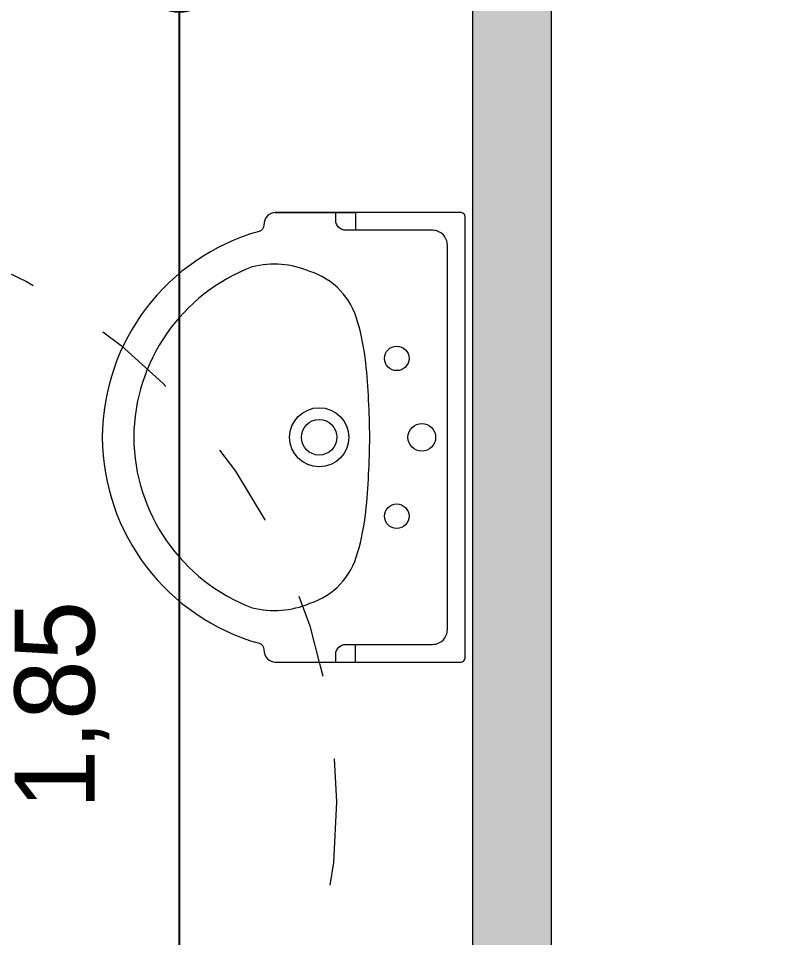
# Model space of a CAD drawing. Header units: metres. Extents: x 106 to 148.5, y -12.7 to 30.
# Drawn here: x 132.909 to 133.865, y 21.87 to 23.035 of the extents above; entities that cross this region are included whole.
import ezdxf

# ---------------------------------------------------------------- set-up
doc = ezdxf.new("R2010")
doc.units = ezdxf.units.M
doc.header["$LTSCALE"] = 0.508
doc.header["$PDMODE"] = 1
doc.header["$PDSIZE"] = -2
doc.linetypes.add('STYLE_01', pattern=[0.416641, 0.208282, -0.208359])
doc.layers.add('Campiture', color=7, linetype='Continuous')
doc.layers.add('Palazzina IT', color=7, linetype='Continuous')
doc.styles.add('Century Gothic', font='GOTHIC.TTF')
doc.dimstyles.new('Wolli', dxfattribs={"dimtxt": 0.101424, "dimasz": 0.099994, "dimexe": 0.2, "dimexo": 0.2, "dimgap": 0.0015, "dimtad": 1, "dimzin": 3, "dimtxsty": 'Century Gothic', "dimblk": 'DOT', "dimcen": 0, "dimdle": 0.002, "dimaunit": 1, "dimazin": 0, "dimtfac": 0.8, "dimtix": 1, "dimtmove": 0, "dimatfit": 0, "dimldrblk": 'VW_FILLEDARROW', "dimfxl": 1, "dimfrac": 2, "dimtolj": 1, "dimtzin": 3, "dimarcsym": 0})

# ---------------------------------------------------------------- blocks, each defined once
blk = doc.blocks.new('Gruppo-11')
at = {"color": 8, "linetype": 'Continuous', "lineweight": 15}
blk.add_wipeout([(-32.1916, 142.0085), (-32.1915, 142.003), (-32.1913, 141.9975), (-32.191, 141.992), (-32.1906, 141.9865), (-32.19, 141.981), (-32.1894, 141.9756), (-32.1886, 141.9701), (-32.1878, 141.9647), (-32.1868, 141.9593), (-32.1857, 141.9539), (-32.1845, 141.9485), (-32.1832, 141.9432), (-32.1818, 141.9379), (-32.1803, 141.9326), (-32.1787, 141.9273), (-32.177, 141.9221), (-32.1751, 141.9169), (-32.1732, 141.9118), (-32.1712, 141.9067), (-32.169, 141.9016), (-32.1668, 141.8966), (-32.1644, 141.8916), (-32.162, 141.8867), (-32.1594, 141.8818), (-32.1568, 141.877), (-32.1541, 141.8722), (-32.1512, 141.8675), (-32.1483, 141.8629), (-32.1453, 141.8583), (-32.1422, 141.8537), (-32.139, 141.8493), (-32.1357, 141.8449), (-32.1323, 141.8405), (-32.1288, 141.8363), (-32.1253, 141.8321), (-32.1217, 141.8279), (-32.1179, 141.8239), (-32.1141, 141.8199), (-32.1103, 141.816), (-32.1063, 141.8122), (-32.1023, 141.8085), (-32.0982, 141.8048), (-32.094, 141.8012), (-32.0898, 141.7977), (-32.0854, 141.7943), (-32.081, 141.791), (-32.0766, 141.7878), (-32.0721, 141.7847), (-32.0675, 141.7816), (-32.0629, 141.7787), (-32.0582, 141.7758), (-32.0534, 141.773), (-32.0486, 141.7704), (-32.0437, 141.7678), (-32.0388, 141.7653), (-32.0339, 141.763), (-32.0289, 141.7607), (-32.0238, 141.7585), (-32.0187, 141.7565), (-32.0136, 141.7545), (-32.0084, 141.7526), (-32.0032, 141.7509), (-31.9979, 141.7492), (-31.9927, 141.7477), (-31.9925, 141.7477), (-31.9924, 141.7476), (-31.9922, 141.7476), (-31.992, 141.7475), (-31.9919, 141.7474), (-31.9917, 141.7474), (-31.9916, 141.7473), (-31.9914, 141.7472), (-31.9913, 141.7472), (-31.9911, 141.7471), (-31.991, 141.747), (-31.9908, 141.7469), (-31.9907, 141.7469), (-31.9906, 141.7468), (-31.9904, 141.7467), (-31.9903, 141.7466), (-31.9901, 141.7465), (-31.99, 141.7464), (-31.9899, 141.7463), (-31.9898, 141.7462), (-31.9896, 141.7461), (-31.9895, 141.746), (-31.9894, 141.7459), (-31.9893, 141.7457), (-31.9891, 141.7456), (-31.989, 141.7455), (-31.9889, 141.7454), (-31.9888, 141.7453), (-31.9887, 141.7451), (-31.9886, 141.745), (-31.9885, 141.7449), (-31.9884, 141.7447), (-31.9883, 141.7446), (-31.9882, 141.7445), (-31.9881, 141.7443), (-31.988, 141.7442), (-31.9879, 141.7441), (-31.9879, 141.7439), (-31.9878, 141.7438), (-31.9877, 141.7436), (-31.9876, 141.7435), (-31.9876, 141.7433), (-31.9875, 141.7432), (-31.9874, 141.743), (-31.9874, 141.7429), (-31.9873, 141.7427), (-31.9873, 141.7426), (-31.9872, 141.7424), (-31.9872, 141.7422), (-31.9871, 141.7421), (-31.9871, 141.7419), (-31.987, 141.7418), (-31.987, 141.7416), (-31.987, 141.7414), (-31.9869, 141.7413), (-31.9869, 141.7411), (-31.9869, 141.7409), (-31.9869, 141.7408), (-31.9869, 141.7406), (-31.9868, 141.7404), (-31.9868, 141.7403), (-31.9868, 141.7401), (-31.9868, 141.7399), (-31.9868, 141.7398), (-31.9868, 141.7396), (-31.9868, 141.7394), (-31.9868, 141.7392), (-31.9868, 141.739), (-31.9868, 141.7388), (-31.9868, 141.7386), (-31.9868, 141.7384), (-31.9868, 141.7382), (-31.9868, 141.7379), (-31.9868, 141.7377), (-31.9867, 141.7375), (-31.9867, 141.7373), (-31.9867, 141.7371), (-31.9867, 141.7369), (-31.9866, 141.7367), (-31.9866, 141.7365), (-31.9865, 141.7363), (-31.9865, 141.7361), (-31.9865, 141.7359), (-31.9864, 141.7357), (-31.9864, 141.7355), (-31.9863, 141.7353), (-31.9863, 141.7351), (-31.9862, 141.7349), (-31.9861, 141.7348), (-31.9861, 141.7346), (-31.986, 141.7344), (-31.986, 141.7342), (-31.9859, 141.734), (-31.9858, 141.7338), (-31.9857, 141.7336), (-31.9857, 141.7334), (-31.9856, 141.7332), (-31.9855, 141.733), (-31.9854, 141.7328), (-31.9853, 141.7327), (-31.9852, 141.7325), (-31.9852, 141.7323), (-31.9851, 141.7321), (-31.985, 141.7319), (-31.9849, 141.7318), (-31.9848, 141.7316), (-31.9847, 141.7314), (-31.9846, 141.7312), (-31.9845, 141.731), (-31.9843, 141.7309), (-31.9842, 141.7307), (-31.9841, 141.7305), (-31.984, 141.7304), (-31.9839, 141.7302), (-31.9838, 141.73), (-31.9836, 141.7299), (-31.9835, 141.7297), (-31.9834, 141.7296), (-31.9833, 141.7294), (-31.9831, 141.7292), (-31.983, 141.7291), (-31.9829, 141.7289), (-31.9827, 141.7288), (-31.9826, 141.7286), (-31.9824, 141.7285), (-31.9823, 141.7283), (-31.9822, 141.7282), (-31.982, 141.7281), (-31.9819, 141.7279), (-31.9818, 141.7278), (-31.9816, 141.7277), (-31.9815, 141.7276), (-31.9814, 141.7275), (-31.9813, 141.7274), (-31.9811, 141.7273), (-31.981, 141.7272), (-31.9809, 141.7271), (-31.9807, 141.727), (-31.9806, 141.7268), (-31.9805, 141.7267), (-31.9803, 141.7266), (-31.9802, 141.7266), (-31.98, 141.7265), (-31.9799, 141.7264), (-31.9798, 141.7263), (-31.9796, 141.7262), (-31.9795, 141.7261), (-31.9793, 141.726), (-31.9792, 141.7259), (-31.979, 141.7258), (-31.9789, 141.7257), (-31.9788, 141.7257), (-31.9786, 141.7256), (-31.9785, 141.7255), (-31.9783, 141.7254), (-31.9782, 141.7253), (-31.978, 141.7253), (-31.9779, 141.7252), (-31.9777, 141.7251), (-31.9775, 141.7251), (-31.9774, 141.725), (-31.9772, 141.7249), (-31.9771, 141.7249), (-31.9769, 141.7248), (-31.9768, 141.7247), (-31.9766, 141.7247), (-31.9764, 141.7246), (-31.9763, 141.7246), (-31.9761, 141.7245), (-31.976, 141.7245), (-31.9758, 141.7244), (-31.9756, 141.7244), (-31.9755, 141.7243), (-31.9753, 141.7243), (-31.9752, 141.7242), (-31.975, 141.7242), (-31.9748, 141.7241), (-31.9747, 141.7241), (-31.9745, 141.7241), (-31.9743, 141.724), (-31.9742, 141.724), (-31.974, 141.724), (-31.9738, 141.7239), (-31.9737, 141.7239), (-31.9735, 141.7239), (-31.9733, 141.7239), (-31.9732, 141.7238), (-31.973, 141.7238), (-31.9728, 141.7238), (-31.9727, 141.7238), (-31.9725, 141.7238), (-31.9723, 141.7238), (-31.7379, 141.7238), (-31.7377, 141.7238), (-31.7376, 141.7238), (-31.7374, 141.7238), (-31.7373, 141.7238), (-31.7371, 141.7238), (-31.737, 141.7238), (-31.7368, 141.7238), (-31.7367, 141.7239), (-31.7365, 141.7239), (-31.7364, 141.7239), (-31.7362, 141.724), (-31.7361, 141.724), (-31.7359, 141.7241), (-31.7358, 141.7241), (-31.7356, 141.7242), (-31.7355, 141.7242), (-31.7353, 141.7243), (-31.7352, 141.7244), (-31.7351, 141.7244), (-31.7349, 141.7245), (-31.7348, 141.7246), (-31.7347, 141.7246), (-31.7345, 141.7247), (-31.7344, 141.7248), (-31.7343, 141.7249), (-31.7342, 141.725), (-31.734, 141.7251), (-31.7339, 141.7252), (-31.7338, 141.7253), (-31.7337, 141.7254), (-31.7336, 141.7255), (-31.7335, 141.7256), (-31.7333, 141.7257), (-31.7332, 141.7258), (-31.7331, 141.7259), (-31.733, 141.726), (-31.7329, 141.7262), (-31.7329, 141.7263), (-31.7328, 141.7264), (-31.7327, 141.7265), (-31.7326, 141.7267), (-31.7325, 141.7268), (-31.7324, 141.7269), (-31.7324, 141.7271), (-31.7323, 141.7272), (-31.7322, 141.7273), (-31.7322, 141.7275), (-31.7321, 141.7276), (-31.732, 141.7278), (-31.732, 141.7279), (-31.7319, 141.7281), (-31.7319, 141.7282), (-31.7318, 141.7283), (-31.7318, 141.7285), (-31.7318, 141.7286), (-31.7317, 141.7288), (-31.7317, 141.7289), (-31.7317, 141.7291), (-31.7317, 141.7293), (-31.7317, 141.7294), (-31.7316, 141.7296), (-31.7316, 141.7297), (-31.7316, 141.7299), (-31.7316, 141.73), (-31.7316, 142.0088), (-31.7316, 142.2875), (-31.7316, 142.2876), (-31.7316, 142.2878), (-31.7316, 142.288), (-31.7317, 142.2881), (-31.7317, 142.2883), (-31.7317, 142.2884), (-31.7317, 142.2886), (-31.7317, 142.2887), (-31.7318, 142.2889), (-31.7318, 142.289), (-31.7318, 142.2892), (-31.7319, 142.2893), (-31.7319, 142.2895), (-31.732, 142.2896), (-31.732, 142.2897), (-31.7321, 142.2899), (-31.7322, 142.29), (-31.7322, 142.2902), (-31.7323, 142.2903), (-31.7324, 142.2904), (-31.7324, 142.2906), (-31.7325, 142.2907), (-31.7326, 142.2908), (-31.7327, 142.291), (-31.7328, 142.2911), (-31.7329, 142.2912), (-31.7329, 142.2913), (-31.733, 142.2915), (-31.7331, 142.2916), (-31.7332, 142.2917), (-31.7333, 142.2918), (-31.7335, 142.2919), (-31.7336, 142.292), (-31.7337, 142.2921), (-31.7338, 142.2922), (-31.7339, 142.2923), (-31.734, 142.2924), (-31.7342, 142.2925), (-31.7343, 142.2926), (-31.7344, 142.2927), (-31.7345, 142.2928), (-31.7347, 142.2929), (-31.7348, 142.2929), (-31.7349, 142.293), (-31.7351, 142.2931), (-31.7352, 142.2932), (-31.7353, 142.2932), (-31.7355, 142.2933), (-31.7356, 142.2933), (-31.7358, 142.2934), (-31.7359, 142.2934), (-31.7361, 142.2935), (-31.7362, 142.2935), (-31.7364, 142.2936), (-31.7365, 142.2936), (-31.7367, 142.2936), (-31.7368, 142.2937), (-31.737, 142.2937), (-31.7371, 142.2937), (-31.7373, 142.2937), (-31.7374, 142.2937), (-31.7376, 142.2937), (-31.7377, 142.2938), (-31.7379, 142.2938), (-31.9723, 142.2938), (-31.9725, 142.2937), (-31.9727, 142.2937), (-31.9728, 142.2937), (-31.973, 142.2937), (-31.9732, 142.2937), (-31.9733, 142.2936), (-31.9735, 142.2936), (-31.9737, 142.2936), (-31.9738, 142.2936), (-31.974, 142.2935), (-31.9742, 142.2935), (-31.9743, 142.2935), (-31.9745, 142.2934), (-31.9747, 142.2934), (-31.9748, 142.2934), (-31.975, 142.2933), (-31.9752, 142.2933), (-31.9753, 142.2932), (-31.9755, 142.2932), (-31.9756, 142.2932), (-31.9758, 142.2931), (-31.976, 142.2931), (-31.9761, 142.293), (-31.9763, 142.2929), (-31.9764, 142.2929), (-31.9766, 142.2928), (-31.9768, 142.2928), (-31.9769, 142.2927), (-31.9771, 142.2926), (-31.9772, 142.2926), (-31.9774, 142.2925), (-31.9775, 142.2925), (-31.9777, 142.2924), (-31.9779, 142.2923), (-31.978, 142.2922), (-31.9782, 142.2922), (-31.9783, 142.2921), (-31.9785, 142.292), (-31.9786, 142.2919), (-31.9788, 142.2919), (-31.9789, 142.2918), (-31.979, 142.2917), (-31.9792, 142.2916), (-31.9793, 142.2915), (-31.9795, 142.2914), (-31.9796, 142.2913), (-31.9798, 142.2912), (-31.9799, 142.2911), (-31.98, 142.2911), (-31.9802, 142.291), (-31.9803, 142.2909), (-31.9805, 142.2908), (-31.9806, 142.2907), (-31.9807, 142.2906), (-31.9809, 142.2905), (-31.981, 142.2903), (-31.9811, 142.2902), (-31.9813, 142.2901), (-31.9814, 142.29), (-31.9815, 142.2899), (-31.9816, 142.2898), (-31.9818, 142.2897), (-31.9819, 142.2896), (-31.982, 142.2895), (-31.9822, 142.2893), (-31.9823, 142.2892), (-31.9824, 142.289), (-31.9826, 142.2889), (-31.9827, 142.2887), (-31.9829, 142.2886), (-31.983, 142.2884), (-31.9831, 142.2883), (-31.9833, 142.2881), (-31.9834, 142.288), (-31.9835, 142.2878), (-31.9836, 142.2876), (-31.9838, 142.2875), (-31.9839, 142.2873), (-31.984, 142.2871), (-31.9841, 142.287), (-31.9842, 142.2868), (-31.9843, 142.2866), (-31.9845, 142.2865), (-31.9846, 142.2863), (-31.9847, 142.2861), (-31.9848, 142.2859), (-31.9849, 142.2858), (-31.985, 142.2856), (-31.9851, 142.2854), (-31.9852, 142.2852), (-31.9852, 142.285), (-31.9853, 142.2848), (-31.9854, 142.2847), (-31.9855, 142.2845), (-31.9856, 142.2843), (-31.9857, 142.2841), (-31.9857, 142.2839), (-31.9858, 142.2837), (-31.9859, 142.2835), (-31.986, 142.2833), (-31.986, 142.2831), (-31.9861, 142.283), (-31.9861, 142.2828), (-31.9862, 142.2826), (-31.9863, 142.2824), (-31.9863, 142.2822), (-31.9864, 142.282), (-31.9864, 142.2818), (-31.9865, 142.2816), (-31.9865, 142.2814), (-31.9865, 142.2812), (-31.9866, 142.281), (-31.9866, 142.2808), (-31.9867, 142.2806), (-31.9867, 142.2804), (-31.9867, 142.2802), (-31.9867, 142.28), (-31.9868, 142.2798), (-31.9868, 142.2796), (-31.9868, 142.2794), (-31.9868, 142.2792), (-31.9868, 142.2789), (-31.9868, 142.2787), (-31.9868, 142.2785), (-31.9868, 142.2783), (-31.9868, 142.2781), (-31.9868, 142.2779), (-31.9868, 142.2777), (-31.9868, 142.2776), (-31.9868, 142.2774), (-31.9868, 142.2772), (-31.9868, 142.2771), (-31.9869, 142.2769), (-31.9869, 142.2767), (-31.9869, 142.2766), (-31.9869, 142.2764), (-31.9869, 142.2762), (-31.987, 142.2761), (-31.987, 142.2759), (-31.987, 142.2758), (-31.9871, 142.2756), (-31.9871, 142.2754), (-31.9872, 142.2753), (-31.9872, 142.2751), (-31.9873, 142.275), (-31.9873, 142.2748), (-31.9874, 142.2746), (-31.9874, 142.2745), (-31.9875, 142.2743), (-31.9876, 142.2742), (-31.9876, 142.274), (-31.9877, 142.2739), (-31.9878, 142.2737), (-31.9879, 142.2736), (-31.9879, 142.2735), (-31.988, 142.2733), (-31.9881, 142.2732), (-31.9882, 142.273), (-31.9883, 142.2729), (-31.9884, 142.2728), (-31.9885, 142.2726), (-31.9886, 142.2725), (-31.9887, 142.2724), (-31.9888, 142.2722), (-31.9889, 142.2721), (-31.989, 142.272), (-31.9891, 142.2719), (-31.9893, 142.2718), (-31.9894, 142.2717), (-31.9895, 142.2715), (-31.9896, 142.2714), (-31.9898, 142.2713), (-31.9899, 142.2712), (-31.99, 142.2711), (-31.9901, 142.271), (-31.9903, 142.2709), (-31.9904, 142.2708), (-31.9906, 142.2707), (-31.9907, 142.2707), (-31.9908, 142.2706), (-31.991, 142.2705), (-31.9911, 142.2704), (-31.9913, 142.2703), (-31.9914, 142.2703), (-31.9916, 142.2702), (-31.9917, 142.2701), (-31.9919, 142.2701), (-31.992, 142.27), (-31.9922, 142.27), (-31.9924, 142.2699), (-31.9925, 142.2699), (-31.9927, 142.2698), (-31.9979, 142.2683), (-32.0032, 142.2666), (-32.0084, 142.2649), (-32.0136, 142.263), (-32.0187, 142.261), (-32.0238, 142.259), (-32.0289, 142.2568), (-32.0339, 142.2545), (-32.0388, 142.2522), (-32.0437, 142.2497), (-32.0486, 142.2471), (-32.0534, 142.2445), (-32.0582, 142.2417), (-32.0629, 142.2388), (-32.0675, 142.2359), (-32.0721, 142.2329), (-32.0766, 142.2297), (-32.081, 142.2265), (-32.0854, 142.2232), (-32.0898, 142.2198), (-32.094, 142.2163), (-32.0982, 142.2127), (-32.1023, 142.2091), (-32.1063, 142.2053), (-32.1103, 142.2015), (-32.1141, 142.1976), (-32.1179, 142.1936), (-32.1217, 142.1896), (-32.1253, 142.1854), (-32.1288, 142.1813), (-32.1323, 142.177), (-32.1357, 142.1726), (-32.139, 142.1682), (-32.1422, 142.1638), (-32.1453, 142.1592), (-32.1483, 142.1546), (-32.1512, 142.15), (-32.1541, 142.1453), (-32.1568, 142.1405), (-32.1594, 142.1357), (-32.162, 142.1308), (-32.1644, 142.1259), (-32.1668, 142.1209), (-32.169, 142.1159), (-32.1712, 142.1108), (-32.1732, 142.1057), (-32.1751, 142.1006), (-32.177, 142.0954), (-32.1787, 142.0902), (-32.1803, 142.0849), (-32.1818, 142.0796), (-32.1832, 142.0743), (-32.1845, 142.069), (-32.1857, 142.0636), (-32.1868, 142.0582), (-32.1878, 142.0528), (-32.1886, 142.0474), (-32.1894, 142.0419), (-32.19, 142.0365), (-32.1906, 142.031), (-32.191, 142.0255), (-32.1913, 142.02), (-32.1915, 142.0145), (-32.1916, 142.009)], dxfattribs=at)
for p, q in [((-31.9723, 142.2938), (-31.8705, 142.2938)), ((-31.8705, 142.2938), (-31.8705, 142.2712)), ((-31.8705, 141.7238), (-31.8705, 141.7463))]:
    blk.add_line(p, q, dxfattribs=at)
at = {"color": 8, "linetype": 'Continuous', "lineweight": 15, "flags": 128}
blk.add_lwpolyline([(-32.1916, 142.0085, 0.333993), (-31.9927, 141.7477, -0.343573), (-31.9868, 141.7398, 0.211861), (-31.982, 141.7281, 0.174479), (-31.9723, 141.7238), (-31.7379, 141.7238, 0.414214), (-31.7316, 141.73), (-31.7316, 142.0088), (-31.7316, 142.2875, 0.414214), (-31.7379, 142.2938), (-31.9723, 142.2938, 0.174479), (-31.982, 142.2895, 0.211861), (-31.9868, 142.2777, -0.343573), (-31.9927, 142.2698, 0.333993), (-32.1916, 142.009, 0.333993)], format="xyb", dxfattribs=at)
at = {"color": 8, "linetype": 'Continuous', "lineweight": 15}
for centre, radius in [((-31.8183, 142.1088), 0.0155), ((-31.7866, 142.0088), 0.0175), ((-31.8183, 141.9088), 0.0155)]:
    blk.add_circle(centre, radius, dxfattribs=at)
blk.add_wipeout([(-32.0016, 142.2247), (-32.0056, 142.2231), (-32.0097, 142.2215), (-32.0137, 142.2197), (-32.0176, 142.2179), (-32.0216, 142.216), (-32.0255, 142.214), (-32.0293, 142.212), (-32.0331, 142.2099), (-32.0369, 142.2077), (-32.0407, 142.2055), (-32.0444, 142.2031), (-32.048, 142.2008), (-32.0516, 142.1983), (-32.0552, 142.1958), (-32.0587, 142.1932), (-32.0622, 142.1905), (-32.0656, 142.1878), (-32.0689, 142.185), (-32.0722, 142.1822), (-32.0755, 142.1793), (-32.0787, 142.1763), (-32.0818, 142.1733), (-32.0849, 142.1702), (-32.088, 142.167), (-32.0909, 142.1638), (-32.0938, 142.1606), (-32.0967, 142.1573), (-32.0995, 142.1539), (-32.1022, 142.1505), (-32.1048, 142.147), (-32.1074, 142.1435), (-32.11, 142.1399), (-32.1124, 142.1363), (-32.1148, 142.1327), (-32.1171, 142.129), (-32.1194, 142.1252), (-32.1216, 142.1215), (-32.1237, 142.1176), (-32.1257, 142.1138), (-32.1277, 142.1099), (-32.1295, 142.1059), (-32.1314, 142.102), (-32.1331, 142.098), (-32.1348, 142.0939), (-32.1364, 142.0899), (-32.1379, 142.0858), (-32.1393, 142.0816), (-32.1407, 142.0775), (-32.1419, 142.0733), (-32.1432, 142.0691), (-32.1443, 142.0649), (-32.1453, 142.0607), (-32.1463, 142.0564), (-32.1472, 142.0521), (-32.148, 142.0478), (-32.1487, 142.0435), (-32.1493, 142.0392), (-32.1499, 142.0349), (-32.1504, 142.0305), (-32.1508, 142.0262), (-32.1511, 142.0218), (-32.1513, 142.0175), (-32.1515, 142.0131), (-32.1516, 142.0088), (-32.1515, 142.0044), (-32.1513, 142), (-32.1511, 141.9957), (-32.1508, 141.9913), (-32.1504, 141.987), (-32.1499, 141.9826), (-32.1493, 141.9783), (-32.1487, 141.974), (-32.148, 141.9697), (-32.1472, 141.9654), (-32.1463, 141.9611), (-32.1453, 141.9568), (-32.1443, 141.9526), (-32.1432, 141.9484), (-32.1419, 141.9442), (-32.1407, 141.94), (-32.1393, 141.9359), (-32.1379, 141.9317), (-32.1364, 141.9277), (-32.1348, 141.9236), (-32.1331, 141.9196), (-32.1314, 141.9155), (-32.1295, 141.9116), (-32.1277, 141.9076), (-32.1257, 141.9037), (-32.1237, 141.8999), (-32.1216, 141.8961), (-32.1194, 141.8923), (-32.1171, 141.8885), (-32.1148, 141.8848), (-32.1124, 141.8812), (-32.11, 141.8776), (-32.1074, 141.874), (-32.1048, 141.8705), (-32.1022, 141.867), (-32.0995, 141.8636), (-32.0967, 141.8603), (-32.0938, 141.8569), (-32.0909, 141.8537), (-32.088, 141.8505), (-32.0849, 141.8473), (-32.0818, 141.8443), (-32.0787, 141.8412), (-32.0755, 141.8383), (-32.0722, 141.8353), (-32.0689, 141.8325), (-32.0656, 141.8297), (-32.0622, 141.827), (-32.0587, 141.8243), (-32.0552, 141.8217), (-32.0516, 141.8192), (-32.048, 141.8168), (-32.0444, 141.8144), (-32.0407, 141.812), (-32.0369, 141.8098), (-32.0331, 141.8076), (-32.0293, 141.8055), (-32.0255, 141.8035), (-32.0216, 141.8015), (-32.0176, 141.7996), (-32.0137, 141.7978), (-32.0097, 141.7961), (-32.0056, 141.7944), (-32.0016, 141.7928), (-32.0004, 141.7925), (-31.9993, 141.7922), (-31.9982, 141.792), (-31.997, 141.7917), (-31.9959, 141.7915), (-31.9947, 141.7913), (-31.9936, 141.7911), (-31.9924, 141.7909), (-31.9913, 141.7907), (-31.9901, 141.7905), (-31.989, 141.7903), (-31.9878, 141.7902), (-31.9867, 141.79), (-31.9855, 141.7899), (-31.9844, 141.7898), (-31.9832, 141.7897), (-31.982, 141.7896), (-31.9809, 141.7895), (-31.9797, 141.7894), (-31.9786, 141.7894), (-31.9774, 141.7893), (-31.9762, 141.7893), (-31.9751, 141.7893), (-31.9739, 141.7893), (-31.9727, 141.7893), (-31.9716, 141.7893), (-31.9704, 141.7893), (-31.9692, 141.7893), (-31.9681, 141.7894), (-31.9669, 141.7894), (-31.9657, 141.7895), (-31.9646, 141.7896), (-31.9634, 141.7897), (-31.9623, 141.7898), (-31.9611, 141.7899), (-31.96, 141.79), (-31.9588, 141.7902), (-31.9576, 141.7903), (-31.9565, 141.7905), (-31.9553, 141.7907), (-31.9542, 141.7909), (-31.953, 141.7911), (-31.9519, 141.7913), (-31.9508, 141.7915), (-31.9496, 141.7917), (-31.9485, 141.792), (-31.9473, 141.7922), (-31.9462, 141.7925), (-31.9451, 141.7928), (-31.9439, 141.7931), (-31.9428, 141.7934), (-31.9417, 141.7937), (-31.9406, 141.794), (-31.9395, 141.7944), (-31.9384, 141.7947), (-31.9373, 141.7951), (-31.9362, 141.7955), (-31.9351, 141.7959), (-31.934, 141.7963), (-31.9329, 141.7967), (-31.9318, 141.7971), (-31.9307, 141.7975), (-31.9296, 141.7979), (-31.9285, 141.7984), (-31.9272, 141.7988), (-31.9258, 141.7993), (-31.9245, 141.7998), (-31.9231, 141.8003), (-31.9218, 141.8008), (-31.9205, 141.8014), (-31.9192, 141.802), (-31.9179, 141.8026), (-31.9166, 141.8032), (-31.9153, 141.8038), (-31.914, 141.8045), (-31.9127, 141.8051), (-31.9115, 141.8058), (-31.9102, 141.8065), (-31.909, 141.8073), (-31.9078, 141.808), (-31.9066, 141.8088), (-31.9054, 141.8096), (-31.9042, 141.8104), (-31.903, 141.8112), (-31.9018, 141.8121), (-31.9007, 141.8129), (-31.8996, 141.8138), (-31.8985, 141.8147), (-31.8974, 141.8156), (-31.8963, 141.8166), (-31.8952, 141.8175), (-31.8941, 141.8185), (-31.8931, 141.8195), (-31.8921, 141.8205), (-31.891, 141.8215), (-31.8901, 141.8225), (-31.8891, 141.8236), (-31.8881, 141.8246), (-31.8872, 141.8257), (-31.8862, 141.8268), (-31.8853, 141.8279), (-31.8844, 141.829), (-31.8836, 141.8302), (-31.8827, 141.8313), (-31.8819, 141.8325), (-31.881, 141.8337), (-31.8802, 141.8349), (-31.8795, 141.8361), (-31.8787, 141.8373), (-31.878, 141.8385), (-31.8772, 141.8397), (-31.8765, 141.841), (-31.8758, 141.8423), (-31.8752, 141.8435), (-31.8745, 141.8448), (-31.8739, 141.8461), (-31.8733, 141.8474), (-31.8727, 141.8487), (-31.8722, 141.85), (-31.8716, 141.8514), (-31.8711, 141.8527), (-31.8706, 141.854), (-31.8701, 141.8554), (-31.8697, 141.8567), (-31.8692, 141.8581), (-31.8688, 141.8595), (-31.8684, 141.8609), (-31.868, 141.8623), (-31.8678, 141.863), (-31.8676, 141.8638), (-31.8673, 141.8646), (-31.8671, 141.8654), (-31.8669, 141.8662), (-31.8666, 141.867), (-31.8664, 141.8678), (-31.8662, 141.8686), (-31.866, 141.8694), (-31.8658, 141.8702), (-31.8655, 141.871), (-31.8653, 141.8718), (-31.8651, 141.8726), (-31.8649, 141.8735), (-31.8647, 141.8743), (-31.8645, 141.8751), (-31.8643, 141.8759), (-31.8641, 141.8767), (-31.8639, 141.8775), (-31.8637, 141.8783), (-31.8635, 141.8791), (-31.8633, 141.8799), (-31.8631, 141.8807), (-31.863, 141.8815), (-31.8628, 141.8823), (-31.8626, 141.8831), (-31.8624, 141.884), (-31.8622, 141.8848), (-31.8621, 141.8856), (-31.8619, 141.8864), (-31.8617, 141.8872), (-31.8616, 141.888), (-31.8614, 141.8888), (-31.8612, 141.8896), (-31.8611, 141.8905), (-31.8609, 141.8913), (-31.8608, 141.8921), (-31.8606, 141.8929), (-31.8605, 141.8937), (-31.8603, 141.8945), (-31.8602, 141.8954), (-31.86, 141.8962), (-31.8599, 141.897), (-31.8598, 141.8978), (-31.8596, 141.8986), (-31.8595, 141.8995), (-31.8594, 141.9003), (-31.8592, 141.9011), (-31.8591, 141.9019), (-31.859, 141.9027), (-31.8589, 141.9036), (-31.8587, 141.9044), (-31.8586, 141.9052), (-31.8585, 141.906), (-31.8584, 141.9068), (-31.8583, 141.9077), (-31.8582, 141.9085), (-31.8581, 141.9093), (-31.858, 141.9101), (-31.8579, 141.911), (-31.8578, 141.9118), (-31.8577, 141.9126), (-31.8576, 141.9134), (-31.8575, 141.9143), (-31.8574, 141.9157), (-31.8572, 141.9172), (-31.8571, 141.9187), (-31.8569, 141.9202), (-31.8568, 141.9216), (-31.8567, 141.9231), (-31.8565, 141.9246), (-31.8564, 141.926), (-31.8563, 141.9275), (-31.8562, 141.929), (-31.856, 141.9305), (-31.8559, 141.9319), (-31.8558, 141.9334), (-31.8557, 141.9349), (-31.8556, 141.9364), (-31.8555, 141.9378), (-31.8554, 141.9393), (-31.8553, 141.9408), (-31.8551, 141.9423), (-31.855, 141.9437), (-31.8549, 141.9452), (-31.8548, 141.9467), (-31.8548, 141.9482), (-31.8547, 141.9496), (-31.8546, 141.9511), (-31.8545, 141.9526), (-31.8544, 141.9541), (-31.8543, 141.9555), (-31.8542, 141.957), (-31.8541, 141.9585), (-31.8541, 141.96), (-31.854, 141.9615), (-31.8539, 141.9629), (-31.8538, 141.9644), (-31.8538, 141.9659), (-31.8537, 141.9674), (-31.8536, 141.9688), (-31.8536, 141.9703), (-31.8535, 141.9718), (-31.8534, 141.9733), (-31.8534, 141.9748), (-31.8533, 141.9762), (-31.8533, 141.9777), (-31.8532, 141.9792), (-31.8532, 141.9807), (-31.8531, 141.9821), (-31.8531, 141.9836), (-31.853, 141.9851), (-31.853, 141.9866), (-31.8529, 141.9881), (-31.8529, 141.9895), (-31.8529, 141.991), (-31.8528, 141.9925), (-31.8528, 141.994), (-31.8528, 141.9954), (-31.8527, 141.9969), (-31.8527, 141.9984), (-31.8527, 141.9999), (-31.8527, 142.0014), (-31.8526, 142.0028), (-31.8526, 142.0043), (-31.8526, 142.0058), (-31.8526, 142.0073), (-31.8526, 142.0088), (-31.8526, 142.0102), (-31.8526, 142.0117), (-31.8526, 142.0132), (-31.8526, 142.0147), (-31.8527, 142.0161), (-31.8527, 142.0176), (-31.8527, 142.0191), (-31.8527, 142.0206), (-31.8528, 142.0221), (-31.8528, 142.0235), (-31.8528, 142.025), (-31.8529, 142.0265), (-31.8529, 142.028), (-31.8529, 142.0295), (-31.853, 142.0309), (-31.853, 142.0324), (-31.8531, 142.0339), (-31.8531, 142.0354), (-31.8532, 142.0368), (-31.8532, 142.0383), (-31.8533, 142.0398), (-31.8533, 142.0413), (-31.8534, 142.0428), (-31.8534, 142.0442), (-31.8535, 142.0457), (-31.8536, 142.0472), (-31.8536, 142.0487), (-31.8537, 142.0501), (-31.8538, 142.0516), (-31.8538, 142.0531), (-31.8539, 142.0546), (-31.854, 142.0561), (-31.8541, 142.0575), (-31.8541, 142.059), (-31.8542, 142.0605), (-31.8543, 142.062), (-31.8544, 142.0634), (-31.8545, 142.0649), (-31.8546, 142.0664), (-31.8547, 142.0679), (-31.8548, 142.0693), (-31.8548, 142.0708), (-31.8549, 142.0723), (-31.855, 142.0738), (-31.8551, 142.0752), (-31.8553, 142.0767), (-31.8554, 142.0782), (-31.8555, 142.0797), (-31.8556, 142.0811), (-31.8557, 142.0826), (-31.8558, 142.0841), (-31.8559, 142.0856), (-31.856, 142.087), (-31.8562, 142.0885), (-31.8563, 142.09), (-31.8564, 142.0915), (-31.8565, 142.0929), (-31.8567, 142.0944), (-31.8568, 142.0959), (-31.8569, 142.0974), (-31.8571, 142.0988), (-31.8572, 142.1003), (-31.8574, 142.1018), (-31.8575, 142.1032), (-31.8576, 142.1041), (-31.8577, 142.1049), (-31.8578, 142.1057), (-31.8579, 142.1065), (-31.858, 142.1074), (-31.8581, 142.1082), (-31.8582, 142.109), (-31.8583, 142.1098), (-31.8584, 142.1107), (-31.8585, 142.1115), (-31.8586, 142.1123), (-31.8587, 142.1131), (-31.8589, 142.114), (-31.859, 142.1148), (-31.8591, 142.1156), (-31.8592, 142.1164), (-31.8594, 142.1172), (-31.8595, 142.1181), (-31.8596, 142.1189), (-31.8598, 142.1197), (-31.8599, 142.1205), (-31.86, 142.1213), (-31.8602, 142.1221), (-31.8603, 142.123), (-31.8605, 142.1238), (-31.8606, 142.1246), (-31.8608, 142.1254), (-31.8609, 142.1262), (-31.8611, 142.127), (-31.8612, 142.1279), (-31.8614, 142.1287), (-31.8616, 142.1295), (-31.8617, 142.1303), (-31.8619, 142.1311), (-31.8621, 142.1319), (-31.8622, 142.1327), (-31.8624, 142.1336), (-31.8626, 142.1344), (-31.8628, 142.1352), (-31.863, 142.136), (-31.8631, 142.1368), (-31.8633, 142.1376), (-31.8635, 142.1384), (-31.8637, 142.1392), (-31.8639, 142.14), (-31.8641, 142.1408), (-31.8643, 142.1416), (-31.8645, 142.1424), (-31.8647, 142.1433), (-31.8649, 142.1441), (-31.8651, 142.1449), (-31.8653, 142.1457), (-31.8655, 142.1465), (-31.8658, 142.1473), (-31.866, 142.1481), (-31.8662, 142.1489), (-31.8664, 142.1497), (-31.8666, 142.1505), (-31.8669, 142.1513), (-31.8671, 142.1521), (-31.8673, 142.1529), (-31.8676, 142.1537), (-31.8678, 142.1545), (-31.868, 142.1553), (-31.8684, 142.1566), (-31.8688, 142.158), (-31.8692, 142.1594), (-31.8697, 142.1608), (-31.8701, 142.1621), (-31.8706, 142.1635), (-31.8711, 142.1648), (-31.8716, 142.1662), (-31.8722, 142.1675), (-31.8727, 142.1688), (-31.8733, 142.1701), (-31.8739, 142.1714), (-31.8745, 142.1727), (-31.8752, 142.174), (-31.8758, 142.1753), (-31.8765, 142.1765), (-31.8772, 142.1778), (-31.878, 142.179), (-31.8787, 142.1802), (-31.8795, 142.1814), (-31.8802, 142.1826), (-31.881, 142.1838), (-31.8819, 142.185), (-31.8827, 142.1862), (-31.8836, 142.1873), (-31.8844, 142.1885), (-31.8853, 142.1896), (-31.8862, 142.1907), (-31.8872, 142.1918), (-31.8881, 142.1929), (-31.8891, 142.1939), (-31.8901, 142.195), (-31.891, 142.196), (-31.8921, 142.197), (-31.8931, 142.198), (-31.8941, 142.199), (-31.8952, 142.2), (-31.8963, 142.2009), (-31.8974, 142.2019), (-31.8985, 142.2028), (-31.8996, 142.2037), (-31.9007, 142.2046), (-31.9018, 142.2054), (-31.903, 142.2063), (-31.9042, 142.2071), (-31.9054, 142.2079), (-31.9066, 142.2087), (-31.9078, 142.2095), (-31.909, 142.2102), (-31.9102, 142.211), (-31.9115, 142.2117), (-31.9127, 142.2124), (-31.914, 142.2131), (-31.9153, 142.2137), (-31.9166, 142.2143), (-31.9179, 142.215), (-31.9192, 142.2156), (-31.9205, 142.2161), (-31.9218, 142.2167), (-31.9231, 142.2172), (-31.9245, 142.2177), (-31.9258, 142.2182), (-31.9272, 142.2187), (-31.9285, 142.2191), (-31.9296, 142.2196), (-31.9307, 142.22), (-31.9318, 142.2204), (-31.9329, 142.2209), (-31.934, 142.2213), (-31.9351, 142.2217), (-31.9362, 142.222), (-31.9373, 142.2224), (-31.9384, 142.2228), (-31.9395, 142.2231), (-31.9406, 142.2235), (-31.9417, 142.2238), (-31.9428, 142.2241), (-31.9439, 142.2244), (-31.9451, 142.2247), (-31.9462, 142.225), (-31.9473, 142.2253), (-31.9485, 142.2255), (-31.9496, 142.2258), (-31.9508, 142.226), (-31.9519, 142.2262), (-31.953, 142.2264), (-31.9542, 142.2266), (-31.9553, 142.2268), (-31.9565, 142.227), (-31.9576, 142.2272), (-31.9588, 142.2273), (-31.96, 142.2275), (-31.9611, 142.2276), (-31.9623, 142.2277), (-31.9634, 142.2278), (-31.9646, 142.2279), (-31.9657, 142.228), (-31.9669, 142.2281), (-31.9681, 142.2281), (-31.9692, 142.2282), (-31.9704, 142.2282), (-31.9716, 142.2282), (-31.9727, 142.2283), (-31.9739, 142.2283), (-31.9751, 142.2282), (-31.9762, 142.2282), (-31.9774, 142.2282), (-31.9786, 142.2281), (-31.9797, 142.2281), (-31.9809, 142.228), (-31.982, 142.2279), (-31.9832, 142.2278), (-31.9844, 142.2277), (-31.9855, 142.2276), (-31.9867, 142.2275), (-31.9878, 142.2273), (-31.989, 142.2272), (-31.9901, 142.227), (-31.9913, 142.2268), (-31.9924, 142.2266), (-31.9936, 142.2264), (-31.9947, 142.2262), (-31.9959, 142.226), (-31.997, 142.2258), (-31.9982, 142.2255), (-31.9993, 142.2253), (-32.0004, 142.225)], dxfattribs=at)
at = {"color": 8, "linetype": 'Continuous', "lineweight": 15, "flags": 128}
blk.add_lwpolyline([(-31.8956, 141.7238), (-31.8956, 141.7338, -0.414214), (-31.8831, 141.7463), (-31.773, 141.7463, 0.414214), (-31.7542, 141.7651), (-31.7542, 142.2524, 0.414214), (-31.773, 142.2712), (-31.8831, 142.2712, -0.414214), (-31.8956, 142.2837), (-31.8956, 142.2938)], format="xyb", dxfattribs=at)
blk.add_lwpolyline([(-32.0016, 142.2247, 0.30935), (-32.1516, 142.0088, 0.30935), (-32.0016, 141.7928, 0.164483), (-31.9285, 141.7984, 0.257936), (-31.868, 141.8623, 0.046417), (-31.8575, 141.9143, 0.022613), (-31.8526, 142.0088, 0.022613), (-31.8575, 142.1032, 0.046417), (-31.868, 142.1553, 0.257936), (-31.9285, 142.2191, 0.164483)], format="xyb", close=True, dxfattribs=at)
at = {"color": 8, "linetype": 'Continuous', "lineweight": 15}
for radius in [0.0375, 0.0225]:
    blk.add_circle((-31.9166, 142.0088), radius, dxfattribs=at)
blk = doc.blocks.new('*D21')
at = {"linetype": 'Continuous', "lineweight": -2, "transparency": 16777216}
h = blk.add_hatch(color=0, dxfattribs=at)
edge = h.paths.add_edge_path()
edge.add_arc((133.1133, 23.093), 0.05, 0, 360, ccw=False)
h = blk.add_hatch(color=0, dxfattribs=at)
edge = h.paths.add_edge_path()
edge.add_arc((133.1133, 21.243), 0.05, 0, 360, ccw=False)
at = {"color": 0, "linetype": 'Continuous', "lineweight": -2, "transparency": 16777216}
for p, q in [((133.1133, 23.093), (133.1133, 23.293)), ((133.8133, 23.093), (132.9133, 23.093)), ((133.1133, 21.243), (133.1133, 23.093)), ((132.4133, 21.243), (133.3133, 21.243)), ((133.1133, 21.043), (133.1133, 21.243))]:
    blk.add_line(p, q, dxfattribs=at)
for centre in [(133.1133, 23.093), (133.1133, 21.243)]:
    blk.add_circle(centre, 0.05, dxfattribs=at)
at = {"layer": 'Defpoints', "color": 0, "lineweight": 0, "transparency": 16777216}
for p in [(133.2846, 23.093), (132.8446, 21.243), (133.1133, 21.243)]:
    blk.add_point(p, dxfattribs=at)
at = {"color": 0, "transparency": 16777216, "insert": (132.9044, 22.0326), "char_height": 0.10142, "attachment_point": 1, "rotation": 90, "line_spacing_factor": 1.022525, "style": 'Century Gothic'}
blk.add_mtext('1,85', dxfattribs=at)
blk = doc.blocks.new('_DOT')
at = {"color": 0, "linetype": 'ByBlock', "lineweight": -2}
blk.add_line((-0.5, 0), (-1, 0), dxfattribs=at)
at = {"color": 0, "linetype": 'ByBlock', "lineweight": -2, "const_width": 0.5}
blk.add_lwpolyline([(-0.25, 0, 1), (0.25, 0, 1)], format="xyb", close=True, dxfattribs=at)
blk = doc.blocks.new('VW_FILLEDARROW')
at = {"color": 0, "lineweight": -2}
blk.add_solid([(0, 0), (-3.175, -0.851), (-3.175, 0.851)], dxfattribs=at)

msp = doc.modelspace()

# ---------------------------------------------------------------- hatches: boundary and pattern name
at = {"layer": 'Campiture', "linetype": 'Continuous', "lineweight": 0}
msp.add_hatch(color=254, dxfattribs=at).paths.add_polyline_path([(133.0846, 23.693), (133.0846, 23.543), (133.1669, 23.543), (133.1846, 23.543), (133.2846, 23.093), (133.4846, 23.093), (133.4846, 21.243), (132.7419, 21.243), (132.7419, 21.143), (133.4846, 21.143), (133.4846, 18.843), (132.7419, 18.843), (132.7419, 18.593), (136.6327, 18.593), (136.6327, 18.843), (133.5846, 18.843), (133.5846, 23.093), (134.6846, 23.093), (134.7846, 23.543), (134.8846, 23.543), (134.8846, 23.693)])

# ---------------------------------------------------------------- linework, layer by layer
at = {"layer": 'Palazzina IT', "color": 7, "linetype": 'Continuous', "lineweight": 15}
for p, q in [((133.4846, 23.093), (133.4846, 21.243)), ((133.5846, 23.093), (133.5846, 18.843))]:
    msp.add_line(p, q, dxfattribs=at)

# ---------------------------------------------------------------- next in the draw order: block references
at = {"layer": 'Palazzina IT', "color": 8}
msp.add_blockref('Gruppo-11', (165.2071, -119.5049), dxfattribs=at)

# ---------------------------------------------------------------- next in the draw order: linework, layer by layer
at = {"layer": 'Palazzina IT', "color": 254, "linetype": 'STYLE_01', "lineweight": 13}
msp.add_circle((132.5623, 22.0417), 0.75, dxfattribs=at)

# ---------------------------------------------------------------- next in the draw order: dimensions: what is measured, and where the dimension line sits
at = {"layer": 'Palazzina IT', "color": 7, "linetype": 'Continuous', "lineweight": 13}
dim = msp.add_linear_dim(base=(133.1133, 21.243), p1=(133.2846, 23.093), p2=(132.8446, 21.243), angle=90, dimstyle='Wolli', override={"dimtxt": 0.101424, "dimgap": 0.075, "dimpost": '<>', "dimtxsty": 'Century Gothic', "dimtmove": 2}, dxfattribs=at)
dim.commit()
dim.dimension.update_dxf_attribs({"geometry": '*D21', "text_midpoint": (133.1133, 22.168)})

doc.saveas('drawing.dxf')
